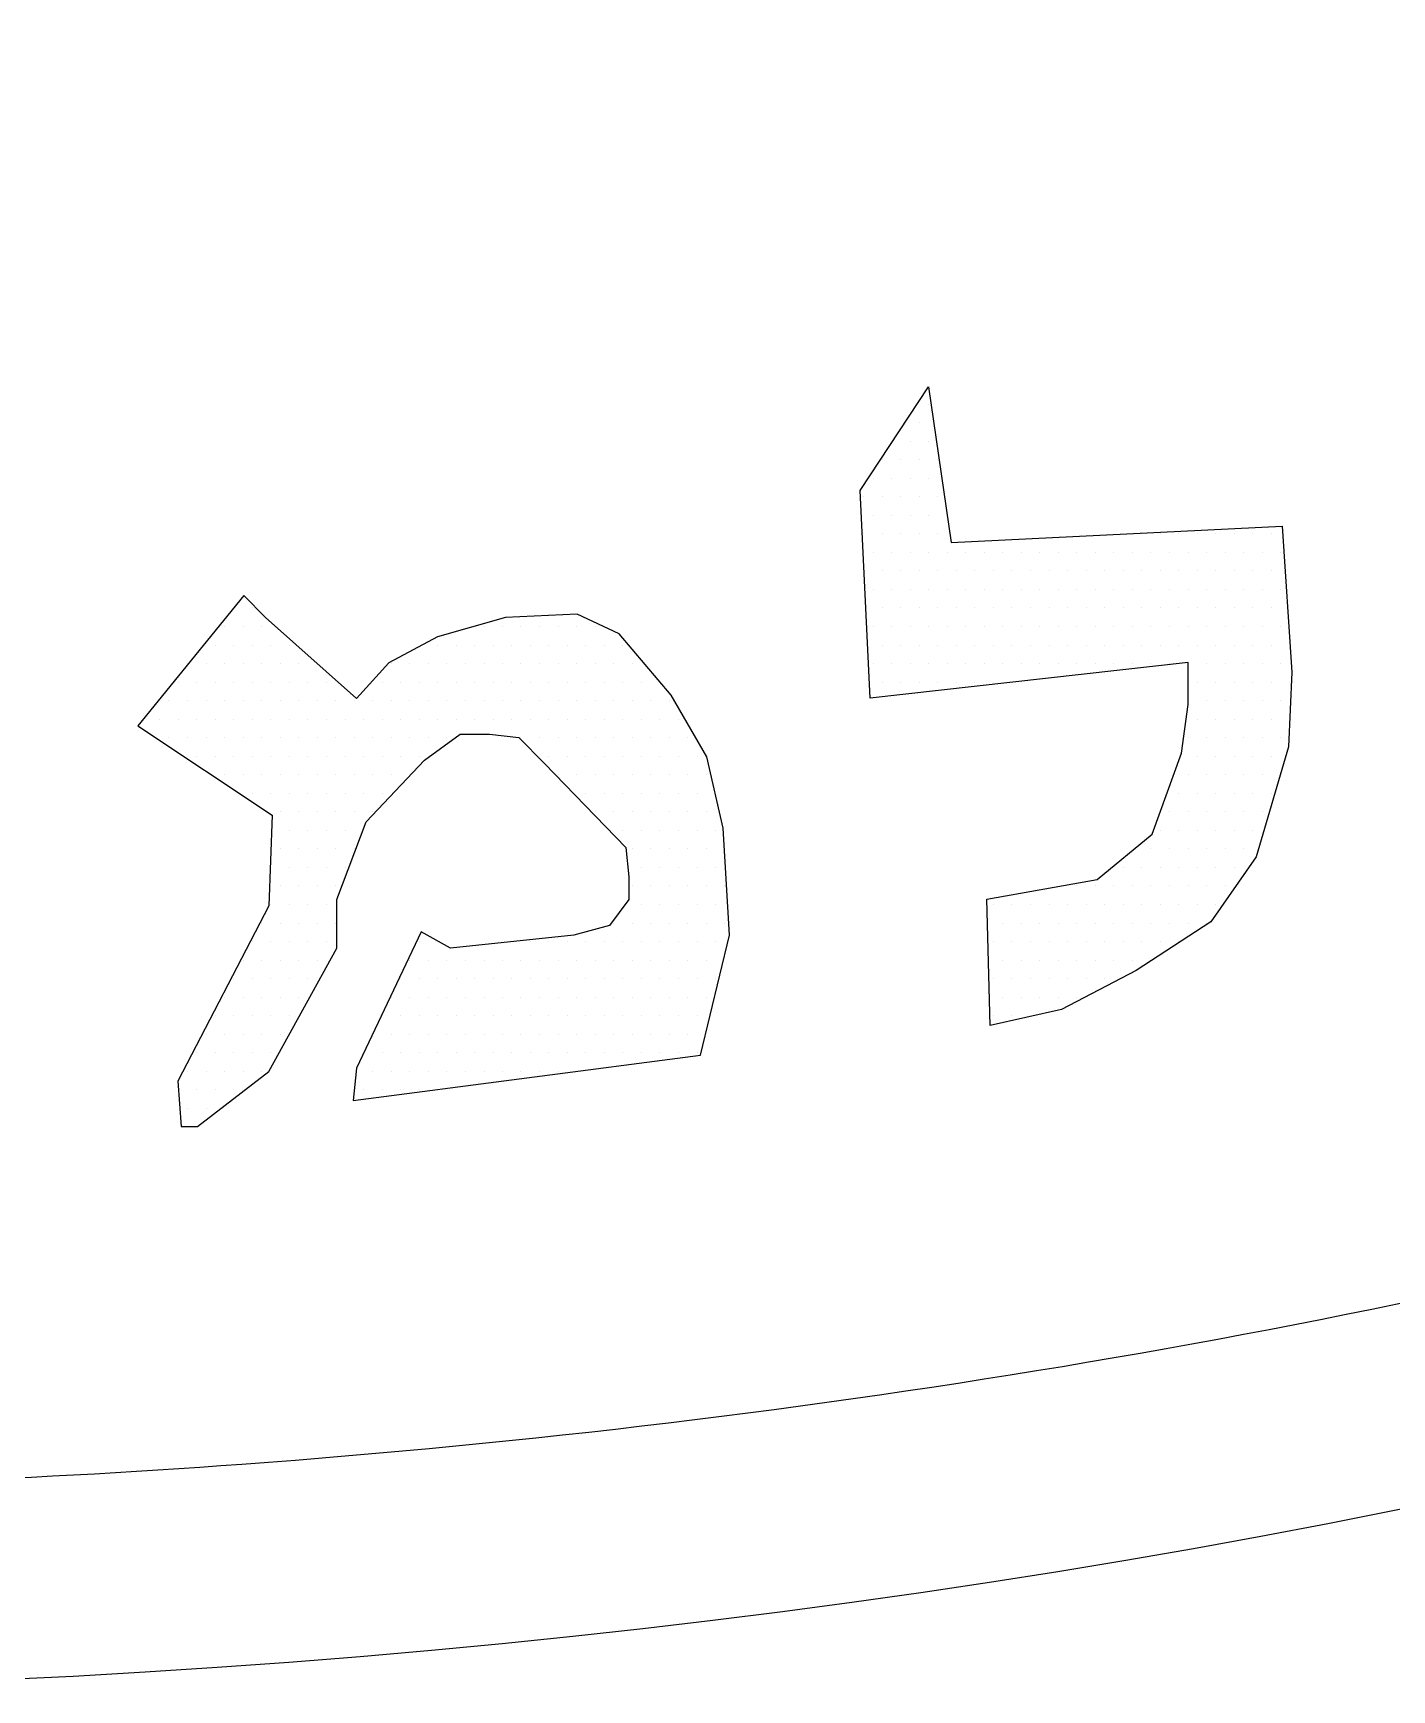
# Model space of a CAD drawing. Extents: x 208781 to 210549, y 749110 to 750610.
# Drawn here: x 209157.4 to 209174.59, y 750460.48 to 750481.44 of the extents above; entities that cross this region are included whole.
import ezdxf

# ---------------------------------------------------------------- set-up
doc = ezdxf.new("R2010")
doc.units = 0
doc.layers.add('_view', color=7, linetype='Continuous')

msp = doc.modelspace()

# ---------------------------------------------------------------- linework, layer by layer
at = {"layer": '_view'}
for p, q in [((209168.732, 750476.742), (209168.732, 750476.742)), ((209168.615, 750476.507), (209168.615, 750476.507)), ((209168.497, 750476.273), (209168.497, 750476.273)), ((209168.732, 750476.273), (209168.732, 750476.273)), ((209168.146, 750476.039), (209168.146, 750476.039)), ((209168.38, 750476.039), (209168.38, 750476.039)), ((209168.615, 750476.039), (209168.615, 750476.039)), ((209168.849, 750476.039), (209168.849, 750476.039)), ((209168.029, 750475.804), (209168.029, 750475.804)), ((209168.263, 750475.804), (209168.263, 750475.804)), ((209168.497, 750475.804), (209168.497, 750475.804)), ((209168.732, 750475.804), (209168.732, 750475.804)), ((209167.911, 750475.57), (209167.911, 750475.57)), ((209168.146, 750475.57), (209168.146, 750475.57)), ((209168.38, 750475.57), (209168.38, 750475.57)), ((209168.615, 750475.57), (209168.615, 750475.57)), ((209168.849, 750475.57), (209168.849, 750475.57)), ((209168.029, 750475.336), (209168.029, 750475.336)), ((209168.263, 750475.336), (209168.263, 750475.336)), ((209168.497, 750475.336), (209168.497, 750475.336)), ((209168.732, 750475.336), (209168.732, 750475.336)), ((209167.911, 750475.101), (209167.911, 750475.101)), ((209168.146, 750475.101), (209168.146, 750475.101)), ((209168.38, 750475.101), (209168.38, 750475.101)), ((209168.615, 750475.101), (209168.615, 750475.101)), ((209168.849, 750475.101), (209168.849, 750475.101)), ((209171.427, 750475.101), (209171.427, 750475.101)), ((209171.661, 750475.101), (209171.661, 750475.101)), ((209171.896, 750475.101), (209171.896, 750475.101)), ((209172.13, 750475.101), (209172.13, 750475.101)), ((209172.365, 750475.101), (209172.365, 750475.101)), ((209172.599, 750475.101), (209172.599, 750475.101)), ((209172.833, 750475.101), (209172.833, 750475.101)), ((209173.068, 750475.101), (209173.068, 750475.101)), ((209168.029, 750474.867), (209168.029, 750474.867)), ((209168.263, 750474.867), (209168.263, 750474.867)), ((209168.497, 750474.867), (209168.497, 750474.867)), ((209168.732, 750474.867), (209168.732, 750474.867)), ((209168.966, 750474.867), (209168.966, 750474.867)), ((209169.2, 750474.867), (209169.2, 750474.867)), ((209169.435, 750474.867), (209169.435, 750474.867)), ((209169.669, 750474.867), (209169.669, 750474.867)), ((209169.904, 750474.867), (209169.904, 750474.867)), ((209170.138, 750474.867), (209170.138, 750474.867)), ((209170.372, 750474.867), (209170.372, 750474.867)), ((209170.607, 750474.867), (209170.607, 750474.867)), ((209170.841, 750474.867), (209170.841, 750474.867)), ((209171.075, 750474.867), (209171.075, 750474.867)), ((209171.31, 750474.867), (209171.31, 750474.867)), ((209171.544, 750474.867), (209171.544, 750474.867)), ((209171.779, 750474.867), (209171.779, 750474.867)), ((209172.013, 750474.867), (209172.013, 750474.867)), ((209172.247, 750474.867), (209172.247, 750474.867)), ((209172.482, 750474.867), (209172.482, 750474.867)), ((209172.716, 750474.867), (209172.716, 750474.867)), ((209172.95, 750474.867), (209172.95, 750474.867)), ((209173.185, 750474.867), (209173.185, 750474.867)), ((209168.146, 750474.632), (209168.146, 750474.632)), ((209168.38, 750474.632), (209168.38, 750474.632)), ((209168.615, 750474.632), (209168.615, 750474.632)), ((209168.849, 750474.632), (209168.849, 750474.632)), ((209169.083, 750474.632), (209169.083, 750474.632)), ((209169.318, 750474.632), (209169.318, 750474.632)), ((209169.552, 750474.632), (209169.552, 750474.632)), ((209169.786, 750474.632), (209169.786, 750474.632)), ((209170.021, 750474.632), (209170.021, 750474.632)), ((209170.255, 750474.632), (209170.255, 750474.632)), ((209170.49, 750474.632), (209170.49, 750474.632)), ((209170.724, 750474.632), (209170.724, 750474.632)), ((209170.958, 750474.632), (209170.958, 750474.632)), ((209171.193, 750474.632), (209171.193, 750474.632)), ((209171.427, 750474.632), (209171.427, 750474.632)), ((209171.661, 750474.632), (209171.661, 750474.632)), ((209171.896, 750474.632), (209171.896, 750474.632)), ((209172.13, 750474.632), (209172.13, 750474.632)), ((209172.365, 750474.632), (209172.365, 750474.632)), ((209172.599, 750474.632), (209172.599, 750474.632)), ((209172.833, 750474.632), (209172.833, 750474.632)), ((209173.068, 750474.632), (209173.068, 750474.632)), ((209168.029, 750474.398), (209168.029, 750474.398)), ((209168.263, 750474.398), (209168.263, 750474.398)), ((209168.497, 750474.398), (209168.497, 750474.398)), ((209168.732, 750474.398), (209168.732, 750474.398)), ((209168.966, 750474.398), (209168.966, 750474.398)), ((209169.2, 750474.398), (209169.2, 750474.398)), ((209169.435, 750474.398), (209169.435, 750474.398)), ((209169.669, 750474.398), (209169.669, 750474.398)), ((209169.904, 750474.398), (209169.904, 750474.398)), ((209170.138, 750474.398), (209170.138, 750474.398)), ((209170.372, 750474.398), (209170.372, 750474.398)), ((209170.607, 750474.398), (209170.607, 750474.398)), ((209170.841, 750474.398), (209170.841, 750474.398)), ((209171.075, 750474.398), (209171.075, 750474.398)), ((209171.31, 750474.398), (209171.31, 750474.398)), ((209171.544, 750474.398), (209171.544, 750474.398)), ((209171.779, 750474.398), (209171.779, 750474.398)), ((209172.013, 750474.398), (209172.013, 750474.398)), ((209172.247, 750474.398), (209172.247, 750474.398)), ((209172.482, 750474.398), (209172.482, 750474.398)), ((209172.716, 750474.398), (209172.716, 750474.398)), ((209172.95, 750474.398), (209172.95, 750474.398)), ((209173.185, 750474.398), (209173.185, 750474.398)), ((209159.943, 750474.164), (209159.943, 750474.164)), ((209160.177, 750474.164), (209160.177, 750474.164)), ((209168.146, 750474.164), (209168.146, 750474.164)), ((209168.38, 750474.164), (209168.38, 750474.164)), ((209168.615, 750474.164), (209168.615, 750474.164)), ((209168.849, 750474.164), (209168.849, 750474.164)), ((209169.083, 750474.164), (209169.083, 750474.164)), ((209169.318, 750474.164), (209169.318, 750474.164)), ((209169.552, 750474.164), (209169.552, 750474.164)), ((209169.786, 750474.164), (209169.786, 750474.164)), ((209170.021, 750474.164), (209170.021, 750474.164)), ((209170.255, 750474.164), (209170.255, 750474.164)), ((209170.49, 750474.164), (209170.49, 750474.164)), ((209170.724, 750474.164), (209170.724, 750474.164)), ((209170.958, 750474.164), (209170.958, 750474.164)), ((209171.193, 750474.164), (209171.193, 750474.164)), ((209171.427, 750474.164), (209171.427, 750474.164)), ((209171.661, 750474.164), (209171.661, 750474.164)), ((209171.896, 750474.164), (209171.896, 750474.164)), ((209172.13, 750474.164), (209172.13, 750474.164)), ((209172.365, 750474.164), (209172.365, 750474.164)), ((209172.599, 750474.164), (209172.599, 750474.164)), ((209172.833, 750474.164), (209172.833, 750474.164)), ((209173.068, 750474.164), (209173.068, 750474.164)), ((209159.825, 750473.929), (209159.825, 750473.929)), ((209160.06, 750473.929), (209160.06, 750473.929)), ((209160.294, 750473.929), (209160.294, 750473.929)), ((209163.107, 750473.929), (209163.107, 750473.929)), ((209163.341, 750473.929), (209163.341, 750473.929)), ((209163.575, 750473.929), (209163.575, 750473.929)), ((209163.81, 750473.929), (209163.81, 750473.929)), ((209164.044, 750473.929), (209164.044, 750473.929)), ((209164.279, 750473.929), (209164.279, 750473.929)), ((209164.513, 750473.929), (209164.513, 750473.929)), ((209168.029, 750473.929), (209168.029, 750473.929)), ((209168.263, 750473.929), (209168.263, 750473.929)), ((209168.497, 750473.929), (209168.497, 750473.929)), ((209168.732, 750473.929), (209168.732, 750473.929)), ((209168.966, 750473.929), (209168.966, 750473.929)), ((209169.2, 750473.929), (209169.2, 750473.929)), ((209169.435, 750473.929), (209169.435, 750473.929)), ((209169.669, 750473.929), (209169.669, 750473.929)), ((209169.904, 750473.929), (209169.904, 750473.929)), ((209170.138, 750473.929), (209170.138, 750473.929)), ((209170.372, 750473.929), (209170.372, 750473.929)), ((209170.607, 750473.929), (209170.607, 750473.929)), ((209170.841, 750473.929), (209170.841, 750473.929)), ((209171.075, 750473.929), (209171.075, 750473.929)), ((209171.31, 750473.929), (209171.31, 750473.929)), ((209171.544, 750473.929), (209171.544, 750473.929)), ((209171.779, 750473.929), (209171.779, 750473.929)), ((209172.013, 750473.929), (209172.013, 750473.929)), ((209172.247, 750473.929), (209172.247, 750473.929)), ((209172.482, 750473.929), (209172.482, 750473.929)), ((209172.716, 750473.929), (209172.716, 750473.929)), ((209172.95, 750473.929), (209172.95, 750473.929)), ((209173.185, 750473.929), (209173.185, 750473.929)), ((209159.708, 750473.695), (209159.708, 750473.695)), ((209159.943, 750473.695), (209159.943, 750473.695)), ((209160.177, 750473.695), (209160.177, 750473.695)), ((209160.411, 750473.695), (209160.411, 750473.695)), ((209160.646, 750473.695), (209160.646, 750473.695)), ((209162.521, 750473.695), (209162.521, 750473.695)), ((209162.755, 750473.695), (209162.755, 750473.695)), ((209162.99, 750473.695), (209162.99, 750473.695)), ((209163.224, 750473.695), (209163.224, 750473.695)), ((209163.458, 750473.695), (209163.458, 750473.695)), ((209163.693, 750473.695), (209163.693, 750473.695)), ((209163.927, 750473.695), (209163.927, 750473.695)), ((209164.161, 750473.695), (209164.161, 750473.695)), ((209164.396, 750473.695), (209164.396, 750473.695)), ((209164.63, 750473.695), (209164.63, 750473.695)), ((209164.865, 750473.695), (209164.865, 750473.695)), ((209168.146, 750473.695), (209168.146, 750473.695)), ((209168.38, 750473.695), (209168.38, 750473.695)), ((209168.615, 750473.695), (209168.615, 750473.695)), ((209168.849, 750473.695), (209168.849, 750473.695)), ((209169.083, 750473.695), (209169.083, 750473.695)), ((209169.318, 750473.695), (209169.318, 750473.695)), ((209169.552, 750473.695), (209169.552, 750473.695)), ((209169.786, 750473.695), (209169.786, 750473.695)), ((209170.021, 750473.695), (209170.021, 750473.695)), ((209170.255, 750473.695), (209170.255, 750473.695)), ((209170.49, 750473.695), (209170.49, 750473.695)), ((209170.724, 750473.695), (209170.724, 750473.695)), ((209170.958, 750473.695), (209170.958, 750473.695)), ((209171.193, 750473.695), (209171.193, 750473.695)), ((209171.427, 750473.695), (209171.427, 750473.695)), ((209171.661, 750473.695), (209171.661, 750473.695)), ((209171.896, 750473.695), (209171.896, 750473.695)), ((209172.13, 750473.695), (209172.13, 750473.695)), ((209172.365, 750473.695), (209172.365, 750473.695)), ((209172.599, 750473.695), (209172.599, 750473.695)), ((209172.833, 750473.695), (209172.833, 750473.695)), ((209173.068, 750473.695), (209173.068, 750473.695)), ((209173.302, 750473.695), (209173.302, 750473.695)), ((209159.591, 750473.461), (209159.591, 750473.461)), ((209159.825, 750473.461), (209159.825, 750473.461)), ((209160.06, 750473.461), (209160.06, 750473.461)), ((209160.294, 750473.461), (209160.294, 750473.461)), ((209160.529, 750473.461), (209160.529, 750473.461)), ((209160.763, 750473.461), (209160.763, 750473.461)), ((209160.997, 750473.461), (209160.997, 750473.461)), ((209161.935, 750473.461), (209161.935, 750473.461)), ((209162.169, 750473.461), (209162.169, 750473.461)), ((209162.404, 750473.461), (209162.404, 750473.461)), ((209162.638, 750473.461), (209162.638, 750473.461)), ((209162.872, 750473.461), (209162.872, 750473.461)), ((209163.107, 750473.461), (209163.107, 750473.461)), ((209163.341, 750473.461), (209163.341, 750473.461)), ((209163.575, 750473.461), (209163.575, 750473.461)), ((209163.81, 750473.461), (209163.81, 750473.461)), ((209164.044, 750473.461), (209164.044, 750473.461)), ((209164.279, 750473.461), (209164.279, 750473.461)), ((209164.513, 750473.461), (209164.513, 750473.461)), ((209164.747, 750473.461), (209164.747, 750473.461)), ((209164.982, 750473.461), (209164.982, 750473.461)), ((209168.029, 750473.461), (209168.029, 750473.461)), ((209168.263, 750473.461), (209168.263, 750473.461)), ((209168.497, 750473.461), (209168.497, 750473.461)), ((209168.732, 750473.461), (209168.732, 750473.461)), ((209168.966, 750473.461), (209168.966, 750473.461)), ((209169.2, 750473.461), (209169.2, 750473.461)), ((209169.435, 750473.461), (209169.435, 750473.461)), ((209169.669, 750473.461), (209169.669, 750473.461)), ((209169.904, 750473.461), (209169.904, 750473.461)), ((209170.138, 750473.461), (209170.138, 750473.461)), ((209170.372, 750473.461), (209170.372, 750473.461)), ((209170.607, 750473.461), (209170.607, 750473.461)), ((209170.841, 750473.461), (209170.841, 750473.461)), ((209171.075, 750473.461), (209171.075, 750473.461)), ((209171.31, 750473.461), (209171.31, 750473.461)), ((209171.544, 750473.461), (209171.544, 750473.461)), ((209171.779, 750473.461), (209171.779, 750473.461)), ((209172.013, 750473.461), (209172.013, 750473.461)), ((209172.247, 750473.461), (209172.247, 750473.461)), ((209172.482, 750473.461), (209172.482, 750473.461)), ((209172.716, 750473.461), (209172.716, 750473.461)), ((209172.95, 750473.461), (209172.95, 750473.461)), ((209173.185, 750473.461), (209173.185, 750473.461)), ((209159.24, 750473.226), (209159.24, 750473.226)), ((209159.474, 750473.226), (209159.474, 750473.226)), ((209159.708, 750473.226), (209159.708, 750473.226)), ((209159.943, 750473.226), (209159.943, 750473.226)), ((209160.177, 750473.226), (209160.177, 750473.226)), ((209160.411, 750473.226), (209160.411, 750473.226)), ((209160.646, 750473.226), (209160.646, 750473.226)), ((209160.88, 750473.226), (209160.88, 750473.226)), ((209161.115, 750473.226), (209161.115, 750473.226)), ((209161.818, 750473.226), (209161.818, 750473.226)), ((209162.052, 750473.226), (209162.052, 750473.226)), ((209162.286, 750473.226), (209162.286, 750473.226)), ((209162.521, 750473.226), (209162.521, 750473.226)), ((209162.755, 750473.226), (209162.755, 750473.226)), ((209162.99, 750473.226), (209162.99, 750473.226)), ((209163.224, 750473.226), (209163.224, 750473.226)), ((209163.458, 750473.226), (209163.458, 750473.226)), ((209163.693, 750473.226), (209163.693, 750473.226)), ((209163.927, 750473.226), (209163.927, 750473.226)), ((209164.161, 750473.226), (209164.161, 750473.226)), ((209164.396, 750473.226), (209164.396, 750473.226)), ((209164.63, 750473.226), (209164.63, 750473.226)), ((209164.865, 750473.226), (209164.865, 750473.226)), ((209165.099, 750473.226), (209165.099, 750473.226)), ((209165.333, 750473.226), (209165.333, 750473.226)), ((209168.146, 750473.226), (209168.146, 750473.226)), ((209168.38, 750473.226), (209168.38, 750473.226)), ((209168.615, 750473.226), (209168.615, 750473.226)), ((209168.849, 750473.226), (209168.849, 750473.226)), ((209169.083, 750473.226), (209169.083, 750473.226)), ((209169.318, 750473.226), (209169.318, 750473.226)), ((209169.552, 750473.226), (209169.552, 750473.226)), ((209169.786, 750473.226), (209169.786, 750473.226)), ((209172.13, 750473.226), (209172.13, 750473.226)), ((209172.365, 750473.226), (209172.365, 750473.226)), ((209172.599, 750473.226), (209172.599, 750473.226)), ((209172.833, 750473.226), (209172.833, 750473.226)), ((209173.068, 750473.226), (209173.068, 750473.226)), ((209173.302, 750473.226), (209173.302, 750473.226)), ((209159.122, 750472.992), (209159.122, 750472.992)), ((209159.357, 750472.992), (209159.357, 750472.992)), ((209159.591, 750472.992), (209159.591, 750472.992)), ((209159.825, 750472.992), (209159.825, 750472.992)), ((209160.06, 750472.992), (209160.06, 750472.992)), ((209160.294, 750472.992), (209160.294, 750472.992)), ((209160.529, 750472.992), (209160.529, 750472.992)), ((209160.763, 750472.992), (209160.763, 750472.992)), ((209160.997, 750472.992), (209160.997, 750472.992)), ((209161.232, 750472.992), (209161.232, 750472.992)), ((209161.466, 750472.992), (209161.466, 750472.992)), ((209161.7, 750472.992), (209161.7, 750472.992)), ((209161.935, 750472.992), (209161.935, 750472.992)), ((209162.169, 750472.992), (209162.169, 750472.992)), ((209162.404, 750472.992), (209162.404, 750472.992)), ((209162.638, 750472.992), (209162.638, 750472.992)), ((209162.872, 750472.992), (209162.872, 750472.992)), ((209163.107, 750472.992), (209163.107, 750472.992)), ((209163.341, 750472.992), (209163.341, 750472.992)), ((209163.575, 750472.992), (209163.575, 750472.992)), ((209163.81, 750472.992), (209163.81, 750472.992)), ((209164.044, 750472.992), (209164.044, 750472.992)), ((209164.279, 750472.992), (209164.279, 750472.992)), ((209164.513, 750472.992), (209164.513, 750472.992)), ((209164.747, 750472.992), (209164.747, 750472.992)), ((209164.982, 750472.992), (209164.982, 750472.992)), ((209165.216, 750472.992), (209165.216, 750472.992)), ((209165.45, 750472.992), (209165.45, 750472.992)), ((209172.013, 750472.992), (209172.013, 750472.992)), ((209172.247, 750472.992), (209172.247, 750472.992)), ((209172.482, 750472.992), (209172.482, 750472.992)), ((209172.716, 750472.992), (209172.716, 750472.992)), ((209172.95, 750472.992), (209172.95, 750472.992)), ((209173.185, 750472.992), (209173.185, 750472.992)), ((209159.005, 750472.757), (209159.005, 750472.757)), ((209159.24, 750472.757), (209159.24, 750472.757)), ((209159.474, 750472.757), (209159.474, 750472.757)), ((209159.708, 750472.757), (209159.708, 750472.757)), ((209159.943, 750472.757), (209159.943, 750472.757)), ((209160.177, 750472.757), (209160.177, 750472.757)), ((209160.411, 750472.757), (209160.411, 750472.757)), ((209160.646, 750472.757), (209160.646, 750472.757)), ((209160.88, 750472.757), (209160.88, 750472.757)), ((209161.115, 750472.757), (209161.115, 750472.757)), ((209161.349, 750472.757), (209161.349, 750472.757)), ((209161.583, 750472.757), (209161.583, 750472.757)), ((209161.818, 750472.757), (209161.818, 750472.757)), ((209162.052, 750472.757), (209162.052, 750472.757)), ((209162.286, 750472.757), (209162.286, 750472.757)), ((209162.521, 750472.757), (209162.521, 750472.757)), ((209162.755, 750472.757), (209162.755, 750472.757)), ((209162.99, 750472.757), (209162.99, 750472.757)), ((209163.224, 750472.757), (209163.224, 750472.757)), ((209163.458, 750472.757), (209163.458, 750472.757)), ((209163.693, 750472.757), (209163.693, 750472.757)), ((209163.927, 750472.757), (209163.927, 750472.757)), ((209164.161, 750472.757), (209164.161, 750472.757)), ((209164.396, 750472.757), (209164.396, 750472.757)), ((209164.63, 750472.757), (209164.63, 750472.757)), ((209164.865, 750472.757), (209164.865, 750472.757)), ((209165.099, 750472.757), (209165.099, 750472.757)), ((209165.333, 750472.757), (209165.333, 750472.757)), ((209165.568, 750472.757), (209165.568, 750472.757)), ((209172.13, 750472.757), (209172.13, 750472.757)), ((209172.365, 750472.757), (209172.365, 750472.757)), ((209172.599, 750472.757), (209172.599, 750472.757)), ((209172.833, 750472.757), (209172.833, 750472.757)), ((209173.068, 750472.757), (209173.068, 750472.757)), ((209159.122, 750472.523), (209159.122, 750472.523)), ((209159.357, 750472.523), (209159.357, 750472.523)), ((209159.591, 750472.523), (209159.591, 750472.523)), ((209159.825, 750472.523), (209159.825, 750472.523)), ((209160.06, 750472.523), (209160.06, 750472.523)), ((209160.294, 750472.523), (209160.294, 750472.523)), ((209160.529, 750472.523), (209160.529, 750472.523)), ((209160.763, 750472.523), (209160.763, 750472.523)), ((209160.997, 750472.523), (209160.997, 750472.523)), ((209161.232, 750472.523), (209161.232, 750472.523)), ((209161.466, 750472.523), (209161.466, 750472.523)), ((209161.7, 750472.523), (209161.7, 750472.523)), ((209161.935, 750472.523), (209161.935, 750472.523)), ((209162.169, 750472.523), (209162.169, 750472.523)), ((209162.404, 750472.523), (209162.404, 750472.523)), ((209162.638, 750472.523), (209162.638, 750472.523)), ((209163.575, 750472.523), (209163.575, 750472.523)), ((209163.81, 750472.523), (209163.81, 750472.523)), ((209164.044, 750472.523), (209164.044, 750472.523)), ((209164.279, 750472.523), (209164.279, 750472.523)), ((209164.513, 750472.523), (209164.513, 750472.523)), ((209164.747, 750472.523), (209164.747, 750472.523)), ((209164.982, 750472.523), (209164.982, 750472.523)), ((209165.216, 750472.523), (209165.216, 750472.523)), ((209165.45, 750472.523), (209165.45, 750472.523)), ((209165.685, 750472.523), (209165.685, 750472.523)), ((209172.013, 750472.523), (209172.013, 750472.523)), ((209172.247, 750472.523), (209172.247, 750472.523)), ((209172.482, 750472.523), (209172.482, 750472.523)), ((209172.716, 750472.523), (209172.716, 750472.523)), ((209172.95, 750472.523), (209172.95, 750472.523)), ((209173.185, 750472.523), (209173.185, 750472.523)), ((209159.474, 750472.289), (209159.474, 750472.289)), ((209159.708, 750472.289), (209159.708, 750472.289)), ((209159.943, 750472.289), (209159.943, 750472.289)), ((209160.177, 750472.289), (209160.177, 750472.289)), ((209160.411, 750472.289), (209160.411, 750472.289)), ((209160.646, 750472.289), (209160.646, 750472.289)), ((209160.88, 750472.289), (209160.88, 750472.289)), ((209161.115, 750472.289), (209161.115, 750472.289)), ((209161.349, 750472.289), (209161.349, 750472.289)), ((209161.583, 750472.289), (209161.583, 750472.289)), ((209161.818, 750472.289), (209161.818, 750472.289)), ((209162.052, 750472.289), (209162.052, 750472.289)), ((209162.286, 750472.289), (209162.286, 750472.289)), ((209163.927, 750472.289), (209163.927, 750472.289)), ((209164.161, 750472.289), (209164.161, 750472.289)), ((209164.396, 750472.289), (209164.396, 750472.289)), ((209164.63, 750472.289), (209164.63, 750472.289)), ((209164.865, 750472.289), (209164.865, 750472.289)), ((209165.099, 750472.289), (209165.099, 750472.289)), ((209165.333, 750472.289), (209165.333, 750472.289)), ((209165.568, 750472.289), (209165.568, 750472.289)), ((209165.802, 750472.289), (209165.802, 750472.289)), ((209172.13, 750472.289), (209172.13, 750472.289)), ((209172.365, 750472.289), (209172.365, 750472.289)), ((209172.599, 750472.289), (209172.599, 750472.289)), ((209172.833, 750472.289), (209172.833, 750472.289)), ((209173.068, 750472.289), (209173.068, 750472.289)), ((209159.825, 750472.054), (209159.825, 750472.054)), ((209160.06, 750472.054), (209160.06, 750472.054)), ((209160.294, 750472.054), (209160.294, 750472.054)), ((209160.529, 750472.054), (209160.529, 750472.054)), ((209160.763, 750472.054), (209160.763, 750472.054)), ((209160.997, 750472.054), (209160.997, 750472.054)), ((209161.232, 750472.054), (209161.232, 750472.054)), ((209161.466, 750472.054), (209161.466, 750472.054)), ((209161.7, 750472.054), (209161.7, 750472.054)), ((209161.935, 750472.054), (209161.935, 750472.054)), ((209162.169, 750472.054), (209162.169, 750472.054)), ((209164.044, 750472.054), (209164.044, 750472.054)), ((209164.279, 750472.054), (209164.279, 750472.054)), ((209164.513, 750472.054), (209164.513, 750472.054)), ((209164.747, 750472.054), (209164.747, 750472.054)), ((209164.982, 750472.054), (209164.982, 750472.054)), ((209165.216, 750472.054), (209165.216, 750472.054)), ((209165.45, 750472.054), (209165.45, 750472.054)), ((209165.685, 750472.054), (209165.685, 750472.054)), ((209165.919, 750472.054), (209165.919, 750472.054)), ((209172.013, 750472.054), (209172.013, 750472.054)), ((209172.247, 750472.054), (209172.247, 750472.054)), ((209172.482, 750472.054), (209172.482, 750472.054)), ((209172.716, 750472.054), (209172.716, 750472.054)), ((209172.95, 750472.054), (209172.95, 750472.054)), ((209160.177, 750471.82), (209160.177, 750471.82)), ((209160.411, 750471.82), (209160.411, 750471.82)), ((209160.646, 750471.82), (209160.646, 750471.82)), ((209160.88, 750471.82), (209160.88, 750471.82)), ((209161.115, 750471.82), (209161.115, 750471.82)), ((209161.349, 750471.82), (209161.349, 750471.82)), ((209161.583, 750471.82), (209161.583, 750471.82)), ((209161.818, 750471.82), (209161.818, 750471.82)), ((209164.396, 750471.82), (209164.396, 750471.82)), ((209164.63, 750471.82), (209164.63, 750471.82)), ((209164.865, 750471.82), (209164.865, 750471.82)), ((209165.099, 750471.82), (209165.099, 750471.82)), ((209165.333, 750471.82), (209165.333, 750471.82)), ((209165.568, 750471.82), (209165.568, 750471.82)), ((209165.802, 750471.82), (209165.802, 750471.82)), ((209171.896, 750471.82), (209171.896, 750471.82)), ((209172.13, 750471.82), (209172.13, 750471.82)), ((209172.365, 750471.82), (209172.365, 750471.82)), ((209172.599, 750471.82), (209172.599, 750471.82)), ((209172.833, 750471.82), (209172.833, 750471.82)), ((209173.068, 750471.82), (209173.068, 750471.82)), ((209160.529, 750471.586), (209160.529, 750471.586)), ((209160.763, 750471.586), (209160.763, 750471.586)), ((209160.997, 750471.586), (209160.997, 750471.586)), ((209161.232, 750471.586), (209161.232, 750471.586)), ((209161.466, 750471.586), (209161.466, 750471.586)), ((209161.7, 750471.586), (209161.7, 750471.586)), ((209164.513, 750471.586), (209164.513, 750471.586)), ((209164.747, 750471.586), (209164.747, 750471.586)), ((209164.982, 750471.586), (209164.982, 750471.586)), ((209165.216, 750471.586), (209165.216, 750471.586)), ((209165.45, 750471.586), (209165.45, 750471.586)), ((209165.685, 750471.586), (209165.685, 750471.586)), ((209165.919, 750471.586), (209165.919, 750471.586)), ((209171.779, 750471.586), (209171.779, 750471.586)), ((209172.013, 750471.586), (209172.013, 750471.586)), ((209172.247, 750471.586), (209172.247, 750471.586)), ((209172.482, 750471.586), (209172.482, 750471.586)), ((209172.716, 750471.586), (209172.716, 750471.586)), ((209172.95, 750471.586), (209172.95, 750471.586)), ((209160.646, 750471.351), (209160.646, 750471.351)), ((209160.88, 750471.351), (209160.88, 750471.351)), ((209161.115, 750471.351), (209161.115, 750471.351)), ((209161.349, 750471.351), (209161.349, 750471.351)), ((209164.865, 750471.351), (209164.865, 750471.351)), ((209165.099, 750471.351), (209165.099, 750471.351)), ((209165.333, 750471.351), (209165.333, 750471.351)), ((209165.568, 750471.351), (209165.568, 750471.351)), ((209165.802, 750471.351), (209165.802, 750471.351)), ((209166.036, 750471.351), (209166.036, 750471.351)), ((209171.661, 750471.351), (209171.661, 750471.351)), ((209171.896, 750471.351), (209171.896, 750471.351)), ((209172.13, 750471.351), (209172.13, 750471.351)), ((209172.365, 750471.351), (209172.365, 750471.351)), ((209172.599, 750471.351), (209172.599, 750471.351)), ((209172.833, 750471.351), (209172.833, 750471.351)), ((209160.529, 750471.117), (209160.529, 750471.117)), ((209160.763, 750471.117), (209160.763, 750471.117)), ((209160.997, 750471.117), (209160.997, 750471.117)), ((209161.232, 750471.117), (209161.232, 750471.117)), ((209161.466, 750471.117), (209161.466, 750471.117)), ((209164.982, 750471.117), (209164.982, 750471.117)), ((209165.216, 750471.117), (209165.216, 750471.117)), ((209165.45, 750471.117), (209165.45, 750471.117)), ((209165.685, 750471.117), (209165.685, 750471.117)), ((209165.919, 750471.117), (209165.919, 750471.117)), ((209171.544, 750471.117), (209171.544, 750471.117)), ((209171.779, 750471.117), (209171.779, 750471.117)), ((209172.013, 750471.117), (209172.013, 750471.117)), ((209172.247, 750471.117), (209172.247, 750471.117)), ((209172.482, 750471.117), (209172.482, 750471.117)), ((209172.716, 750471.117), (209172.716, 750471.117)), ((209160.411, 750470.882), (209160.411, 750470.882)), ((209160.646, 750470.882), (209160.646, 750470.882)), ((209160.88, 750470.882), (209160.88, 750470.882)), ((209161.115, 750470.882), (209161.115, 750470.882)), ((209161.349, 750470.882), (209161.349, 750470.882)), ((209165.099, 750470.882), (209165.099, 750470.882)), ((209165.333, 750470.882), (209165.333, 750470.882)), ((209165.568, 750470.882), (209165.568, 750470.882)), ((209165.802, 750470.882), (209165.802, 750470.882)), ((209166.036, 750470.882), (209166.036, 750470.882)), ((209171.193, 750470.882), (209171.193, 750470.882)), ((209171.427, 750470.882), (209171.427, 750470.882)), ((209171.661, 750470.882), (209171.661, 750470.882)), ((209171.896, 750470.882), (209171.896, 750470.882)), ((209172.13, 750470.882), (209172.13, 750470.882)), ((209172.365, 750470.882), (209172.365, 750470.882)), ((209172.599, 750470.882), (209172.599, 750470.882)), ((209160.529, 750470.648), (209160.529, 750470.648)), ((209160.763, 750470.648), (209160.763, 750470.648)), ((209160.997, 750470.648), (209160.997, 750470.648)), ((209161.232, 750470.648), (209161.232, 750470.648)), ((209164.982, 750470.648), (209164.982, 750470.648)), ((209165.216, 750470.648), (209165.216, 750470.648)), ((209165.45, 750470.648), (209165.45, 750470.648)), ((209165.685, 750470.648), (209165.685, 750470.648)), ((209165.919, 750470.648), (209165.919, 750470.648)), ((209166.154, 750470.648), (209166.154, 750470.648)), ((209170.607, 750470.648), (209170.607, 750470.648)), ((209170.841, 750470.648), (209170.841, 750470.648)), ((209171.075, 750470.648), (209171.075, 750470.648)), ((209171.31, 750470.648), (209171.31, 750470.648)), ((209171.544, 750470.648), (209171.544, 750470.648)), ((209171.779, 750470.648), (209171.779, 750470.648)), ((209172.013, 750470.648), (209172.013, 750470.648)), ((209172.247, 750470.648), (209172.247, 750470.648)), ((209172.482, 750470.648), (209172.482, 750470.648)), ((209160.411, 750470.414), (209160.411, 750470.414)), ((209160.646, 750470.414), (209160.646, 750470.414)), ((209160.88, 750470.414), (209160.88, 750470.414)), ((209161.115, 750470.414), (209161.115, 750470.414)), ((209165.099, 750470.414), (209165.099, 750470.414)), ((209165.333, 750470.414), (209165.333, 750470.414)), ((209165.568, 750470.414), (209165.568, 750470.414)), ((209165.802, 750470.414), (209165.802, 750470.414)), ((209166.036, 750470.414), (209166.036, 750470.414)), ((209169.552, 750470.414), (209169.552, 750470.414)), ((209169.786, 750470.414), (209169.786, 750470.414)), ((209170.021, 750470.414), (209170.021, 750470.414)), ((209170.255, 750470.414), (209170.255, 750470.414)), ((209170.49, 750470.414), (209170.49, 750470.414)), ((209170.724, 750470.414), (209170.724, 750470.414)), ((209170.958, 750470.414), (209170.958, 750470.414)), ((209171.193, 750470.414), (209171.193, 750470.414)), ((209171.427, 750470.414), (209171.427, 750470.414)), ((209171.661, 750470.414), (209171.661, 750470.414)), ((209171.896, 750470.414), (209171.896, 750470.414)), ((209172.13, 750470.414), (209172.13, 750470.414)), ((209172.365, 750470.414), (209172.365, 750470.414)), ((209160.294, 750470.179), (209160.294, 750470.179)), ((209160.529, 750470.179), (209160.529, 750470.179)), ((209160.763, 750470.179), (209160.763, 750470.179)), ((209160.997, 750470.179), (209160.997, 750470.179)), ((209161.232, 750470.179), (209161.232, 750470.179)), ((209164.747, 750470.179), (209164.747, 750470.179)), ((209164.982, 750470.179), (209164.982, 750470.179)), ((209165.216, 750470.179), (209165.216, 750470.179)), ((209165.45, 750470.179), (209165.45, 750470.179)), ((209165.685, 750470.179), (209165.685, 750470.179)), ((209165.919, 750470.179), (209165.919, 750470.179)), ((209166.154, 750470.179), (209166.154, 750470.179)), ((209169.669, 750470.179), (209169.669, 750470.179)), ((209169.904, 750470.179), (209169.904, 750470.179)), ((209170.138, 750470.179), (209170.138, 750470.179)), ((209170.372, 750470.179), (209170.372, 750470.179)), ((209170.607, 750470.179), (209170.607, 750470.179)), ((209170.841, 750470.179), (209170.841, 750470.179)), ((209171.075, 750470.179), (209171.075, 750470.179)), ((209171.31, 750470.179), (209171.31, 750470.179)), ((209171.544, 750470.179), (209171.544, 750470.179)), ((209171.779, 750470.179), (209171.779, 750470.179)), ((209172.013, 750470.179), (209172.013, 750470.179)), ((209172.247, 750470.179), (209172.247, 750470.179)), ((209160.177, 750469.945), (209160.177, 750469.945)), ((209160.411, 750469.945), (209160.411, 750469.945)), ((209160.646, 750469.945), (209160.646, 750469.945)), ((209160.88, 750469.945), (209160.88, 750469.945)), ((209161.115, 750469.945), (209161.115, 750469.945)), ((209162.286, 750469.945), (209162.286, 750469.945)), ((209162.521, 750469.945), (209162.521, 750469.945)), ((209163.693, 750469.945), (209163.693, 750469.945)), ((209163.927, 750469.945), (209163.927, 750469.945)), ((209164.161, 750469.945), (209164.161, 750469.945)), ((209164.396, 750469.945), (209164.396, 750469.945)), ((209164.63, 750469.945), (209164.63, 750469.945)), ((209164.865, 750469.945), (209164.865, 750469.945)), ((209165.099, 750469.945), (209165.099, 750469.945)), ((209165.333, 750469.945), (209165.333, 750469.945)), ((209165.568, 750469.945), (209165.568, 750469.945)), ((209165.802, 750469.945), (209165.802, 750469.945)), ((209166.036, 750469.945), (209166.036, 750469.945)), ((209169.552, 750469.945), (209169.552, 750469.945)), ((209169.786, 750469.945), (209169.786, 750469.945)), ((209170.021, 750469.945), (209170.021, 750469.945)), ((209170.255, 750469.945), (209170.255, 750469.945)), ((209170.49, 750469.945), (209170.49, 750469.945)), ((209170.724, 750469.945), (209170.724, 750469.945)), ((209170.958, 750469.945), (209170.958, 750469.945)), ((209171.193, 750469.945), (209171.193, 750469.945)), ((209171.427, 750469.945), (209171.427, 750469.945)), ((209171.661, 750469.945), (209171.661, 750469.945)), ((209171.896, 750469.945), (209171.896, 750469.945)), ((209160.06, 750469.711), (209160.06, 750469.711)), ((209160.294, 750469.711), (209160.294, 750469.711)), ((209160.529, 750469.711), (209160.529, 750469.711)), ((209160.763, 750469.711), (209160.763, 750469.711)), ((209160.997, 750469.711), (209160.997, 750469.711)), ((209162.169, 750469.711), (209162.169, 750469.711)), ((209162.404, 750469.711), (209162.404, 750469.711)), ((209162.638, 750469.711), (209162.638, 750469.711)), ((209162.872, 750469.711), (209162.872, 750469.711)), ((209163.107, 750469.711), (209163.107, 750469.711)), ((209163.341, 750469.711), (209163.341, 750469.711)), ((209163.575, 750469.711), (209163.575, 750469.711)), ((209163.81, 750469.711), (209163.81, 750469.711)), ((209164.044, 750469.711), (209164.044, 750469.711)), ((209164.279, 750469.711), (209164.279, 750469.711)), ((209164.513, 750469.711), (209164.513, 750469.711)), ((209164.747, 750469.711), (209164.747, 750469.711)), ((209164.982, 750469.711), (209164.982, 750469.711)), ((209165.216, 750469.711), (209165.216, 750469.711)), ((209165.45, 750469.711), (209165.45, 750469.711)), ((209165.685, 750469.711), (209165.685, 750469.711)), ((209165.919, 750469.711), (209165.919, 750469.711)), ((209169.669, 750469.711), (209169.669, 750469.711)), ((209169.904, 750469.711), (209169.904, 750469.711)), ((209170.138, 750469.711), (209170.138, 750469.711)), ((209170.372, 750469.711), (209170.372, 750469.711)), ((209170.607, 750469.711), (209170.607, 750469.711)), ((209170.841, 750469.711), (209170.841, 750469.711)), ((209171.075, 750469.711), (209171.075, 750469.711)), ((209171.31, 750469.711), (209171.31, 750469.711)), ((209171.544, 750469.711), (209171.544, 750469.711)), ((209159.943, 750469.476), (209159.943, 750469.476)), ((209160.177, 750469.476), (209160.177, 750469.476)), ((209160.411, 750469.476), (209160.411, 750469.476)), ((209160.646, 750469.476), (209160.646, 750469.476)), ((209160.88, 750469.476), (209160.88, 750469.476)), ((209162.052, 750469.476), (209162.052, 750469.476)), ((209162.286, 750469.476), (209162.286, 750469.476)), ((209162.521, 750469.476), (209162.521, 750469.476)), ((209162.755, 750469.476), (209162.755, 750469.476)), ((209162.99, 750469.476), (209162.99, 750469.476)), ((209163.224, 750469.476), (209163.224, 750469.476)), ((209163.458, 750469.476), (209163.458, 750469.476)), ((209163.693, 750469.476), (209163.693, 750469.476)), ((209163.927, 750469.476), (209163.927, 750469.476)), ((209164.161, 750469.476), (209164.161, 750469.476)), ((209164.396, 750469.476), (209164.396, 750469.476)), ((209164.63, 750469.476), (209164.63, 750469.476)), ((209164.865, 750469.476), (209164.865, 750469.476)), ((209165.099, 750469.476), (209165.099, 750469.476)), ((209165.333, 750469.476), (209165.333, 750469.476)), ((209165.568, 750469.476), (209165.568, 750469.476)), ((209165.802, 750469.476), (209165.802, 750469.476)), ((209166.036, 750469.476), (209166.036, 750469.476)), ((209169.552, 750469.476), (209169.552, 750469.476)), ((209169.786, 750469.476), (209169.786, 750469.476)), ((209170.021, 750469.476), (209170.021, 750469.476)), ((209170.255, 750469.476), (209170.255, 750469.476)), ((209170.49, 750469.476), (209170.49, 750469.476)), ((209170.724, 750469.476), (209170.724, 750469.476)), ((209170.958, 750469.476), (209170.958, 750469.476)), ((209159.825, 750469.242), (209159.825, 750469.242)), ((209160.06, 750469.242), (209160.06, 750469.242)), ((209160.294, 750469.242), (209160.294, 750469.242)), ((209160.529, 750469.242), (209160.529, 750469.242)), ((209160.763, 750469.242), (209160.763, 750469.242)), ((209161.935, 750469.242), (209161.935, 750469.242)), ((209162.169, 750469.242), (209162.169, 750469.242)), ((209162.404, 750469.242), (209162.404, 750469.242)), ((209162.638, 750469.242), (209162.638, 750469.242)), ((209162.872, 750469.242), (209162.872, 750469.242)), ((209163.107, 750469.242), (209163.107, 750469.242)), ((209163.341, 750469.242), (209163.341, 750469.242)), ((209163.575, 750469.242), (209163.575, 750469.242)), ((209163.81, 750469.242), (209163.81, 750469.242)), ((209164.044, 750469.242), (209164.044, 750469.242)), ((209164.279, 750469.242), (209164.279, 750469.242)), ((209164.513, 750469.242), (209164.513, 750469.242)), ((209164.747, 750469.242), (209164.747, 750469.242)), ((209164.982, 750469.242), (209164.982, 750469.242)), ((209165.216, 750469.242), (209165.216, 750469.242)), ((209165.45, 750469.242), (209165.45, 750469.242)), ((209165.685, 750469.242), (209165.685, 750469.242)), ((209165.919, 750469.242), (209165.919, 750469.242)), ((209169.669, 750469.242), (209169.669, 750469.242)), ((209169.904, 750469.242), (209169.904, 750469.242)), ((209170.138, 750469.242), (209170.138, 750469.242)), ((209170.372, 750469.242), (209170.372, 750469.242)), ((209170.607, 750469.242), (209170.607, 750469.242)), ((209159.708, 750469.007), (209159.708, 750469.007)), ((209159.943, 750469.007), (209159.943, 750469.007)), ((209160.177, 750469.007), (209160.177, 750469.007)), ((209160.411, 750469.007), (209160.411, 750469.007)), ((209160.646, 750469.007), (209160.646, 750469.007)), ((209161.818, 750469.007), (209161.818, 750469.007)), ((209162.052, 750469.007), (209162.052, 750469.007)), ((209162.286, 750469.007), (209162.286, 750469.007)), ((209162.521, 750469.007), (209162.521, 750469.007)), ((209162.755, 750469.007), (209162.755, 750469.007)), ((209162.99, 750469.007), (209162.99, 750469.007)), ((209163.224, 750469.007), (209163.224, 750469.007)), ((209163.458, 750469.007), (209163.458, 750469.007)), ((209163.693, 750469.007), (209163.693, 750469.007)), ((209163.927, 750469.007), (209163.927, 750469.007)), ((209164.161, 750469.007), (209164.161, 750469.007)), ((209164.396, 750469.007), (209164.396, 750469.007)), ((209164.63, 750469.007), (209164.63, 750469.007)), ((209164.865, 750469.007), (209164.865, 750469.007)), ((209165.099, 750469.007), (209165.099, 750469.007)), ((209165.333, 750469.007), (209165.333, 750469.007)), ((209165.568, 750469.007), (209165.568, 750469.007)), ((209165.802, 750469.007), (209165.802, 750469.007)), ((209169.552, 750469.007), (209169.552, 750469.007)), ((209169.786, 750469.007), (209169.786, 750469.007)), ((209170.021, 750469.007), (209170.021, 750469.007)), ((209159.591, 750468.773), (209159.591, 750468.773)), ((209159.825, 750468.773), (209159.825, 750468.773)), ((209160.06, 750468.773), (209160.06, 750468.773)), ((209160.294, 750468.773), (209160.294, 750468.773)), ((209160.529, 750468.773), (209160.529, 750468.773)), ((209161.7, 750468.773), (209161.7, 750468.773)), ((209161.935, 750468.773), (209161.935, 750468.773)), ((209162.169, 750468.773), (209162.169, 750468.773)), ((209162.404, 750468.773), (209162.404, 750468.773)), ((209162.638, 750468.773), (209162.638, 750468.773)), ((209162.872, 750468.773), (209162.872, 750468.773)), ((209163.107, 750468.773), (209163.107, 750468.773)), ((209163.341, 750468.773), (209163.341, 750468.773)), ((209163.575, 750468.773), (209163.575, 750468.773)), ((209163.81, 750468.773), (209163.81, 750468.773)), ((209164.044, 750468.773), (209164.044, 750468.773)), ((209164.279, 750468.773), (209164.279, 750468.773)), ((209164.513, 750468.773), (209164.513, 750468.773)), ((209164.747, 750468.773), (209164.747, 750468.773)), ((209164.982, 750468.773), (209164.982, 750468.773)), ((209165.216, 750468.773), (209165.216, 750468.773)), ((209165.45, 750468.773), (209165.45, 750468.773)), ((209165.685, 750468.773), (209165.685, 750468.773)), ((209159.474, 750468.539), (209159.474, 750468.539)), ((209159.708, 750468.539), (209159.708, 750468.539)), ((209159.943, 750468.539), (209159.943, 750468.539)), ((209160.177, 750468.539), (209160.177, 750468.539)), ((209160.411, 750468.539), (209160.411, 750468.539)), ((209161.818, 750468.539), (209161.818, 750468.539)), ((209162.052, 750468.539), (209162.052, 750468.539)), ((209162.286, 750468.539), (209162.286, 750468.539)), ((209162.521, 750468.539), (209162.521, 750468.539)), ((209162.755, 750468.539), (209162.755, 750468.539)), ((209162.99, 750468.539), (209162.99, 750468.539)), ((209163.224, 750468.539), (209163.224, 750468.539)), ((209163.458, 750468.539), (209163.458, 750468.539)), ((209163.693, 750468.539), (209163.693, 750468.539)), ((209163.927, 750468.539), (209163.927, 750468.539)), ((209164.161, 750468.539), (209164.161, 750468.539)), ((209164.396, 750468.539), (209164.396, 750468.539)), ((209164.63, 750468.539), (209164.63, 750468.539)), ((209164.865, 750468.539), (209164.865, 750468.539)), ((209165.099, 750468.539), (209165.099, 750468.539)), ((209165.333, 750468.539), (209165.333, 750468.539)), ((209165.568, 750468.539), (209165.568, 750468.539)), ((209165.802, 750468.539), (209165.802, 750468.539)), ((209159.357, 750468.304), (209159.357, 750468.304)), ((209159.591, 750468.304), (209159.591, 750468.304)), ((209159.825, 750468.304), (209159.825, 750468.304)), ((209160.06, 750468.304), (209160.06, 750468.304)), ((209160.294, 750468.304), (209160.294, 750468.304)), ((209161.7, 750468.304), (209161.7, 750468.304)), ((209161.935, 750468.304), (209161.935, 750468.304)), ((209162.169, 750468.304), (209162.169, 750468.304)), ((209162.404, 750468.304), (209162.404, 750468.304)), ((209162.638, 750468.304), (209162.638, 750468.304)), ((209162.872, 750468.304), (209162.872, 750468.304)), ((209163.107, 750468.304), (209163.107, 750468.304)), ((209163.341, 750468.304), (209163.341, 750468.304)), ((209163.575, 750468.304), (209163.575, 750468.304)), ((209163.81, 750468.304), (209163.81, 750468.304)), ((209164.044, 750468.304), (209164.044, 750468.304)), ((209164.279, 750468.304), (209164.279, 750468.304)), ((209159.474, 750468.07), (209159.474, 750468.07)), ((209159.708, 750468.07), (209159.708, 750468.07)), ((209159.943, 750468.07), (209159.943, 750468.07)), ((209161.583, 750468.07), (209161.583, 750468.07)), ((209161.818, 750468.07), (209161.818, 750468.07)), ((209162.052, 750468.07), (209162.052, 750468.07)), ((209162.286, 750468.07), (209162.286, 750468.07)), ((209159.357, 750467.836), (209159.357, 750467.836)), ((209159.591, 750467.836), (209159.591, 750467.836))]:
    msp.add_line(p, q, dxfattribs=at)
msp.add_lwpolyline([(209167.99, 750473.024), (209167.867, 750475.648), (209168.729, 750476.96), (209169.016, 750474.992), (209173.203, 750475.197), (209173.326, 750473.352), (209173.285, 750472.409), (209172.875, 750471.015), (209172.3, 750470.195), (209171.356, 750469.58), (209170.412, 750469.087), (209169.509, 750468.882), (209169.468, 750470.482), (209170.863, 750470.728), (209171.561, 750471.302), (209171.931, 750472.327), (209172.013, 750472.942), (209172.013, 750473.475)], close=True, dxfattribs=at)
msp.add_lwpolyline([(209162.314, 750470.067), (209161.493, 750468.344), (209161.452, 750467.934), (209165.844, 750468.508), (209166.214, 750470.026), (209166.132, 750471.379), (209165.926, 750472.281), (209165.475, 750473.06), (209164.818, 750473.839), (209164.285, 750474.085), (209163.381, 750474.044), (209162.519, 750473.798), (209161.904, 750473.47), (209161.493, 750473.019), (209160.344, 750474.044), (209160.069, 750474.324), (209158.726, 750472.675), (209160.426, 750471.543), (209160.385, 750470.395), (209159.236, 750468.18), (209159.277, 750467.606), (209159.482, 750467.606), (209160.385, 750468.303), (209161.247, 750469.862), (209161.247, 750470.477), (209161.616, 750471.461), (209162.355, 750472.24), (209162.807, 750472.568), (209163.176, 750472.568), (209163.546, 750472.527), (209163.874, 750472.199), (209164.9, 750471.133), (209164.941, 750470.764), (209164.941, 750470.477), (209164.695, 750470.149), (209164.243, 750470.026), (209162.684, 750469.862), (209162.314, 750470.067)], dxfattribs=at)
msp.add_ellipse((209151.427, 750503.621), major_axis=(-72.325, 0), ratio=0.596491, dxfattribs=at)
msp.add_open_spline([(209081.64, 750503.621), (209081.64, 750500.487), (209082.274, 750497.349), (209084.829, 750491.17), (209086.754, 750488.131), (209091.85, 750482.343), (209095.021, 750479.598), (209102.441, 750474.608), (209106.688, 750472.363), (209116.004, 750468.533), (209121.071, 750466.948), (209131.718, 750464.545), (209137.296, 750463.728), (209148.627, 750462.914), (209154.378, 750462.917), (209167.284, 750463.861), (209174.38, 750465.064), (209187.585, 750468.687), (209193.691, 750471.108), (209204.309, 750476.895), (209208.817, 750480.26), (209215.209, 750486.9), (209217.415, 750490.084), (209220.383, 750496.58), (209221.15, 750499.89), (209221.271, 750506.505), (209220.626, 750509.818), (209217.902, 750516.335), (209215.819, 750519.538), (209210.272, 750525.603), (209206.808, 750528.462), (209198.71, 750533.599), (209194.078, 750535.877), (209183.955, 750539.671), (209178.465, 750541.187), (209167.001, 750543.346), (209161.028, 750543.989), (209148.997, 750544.353), (209142.942, 750544.074), (209131.157, 750542.616), (209125.429, 750541.436), (209114.685, 750538.264), (209109.671, 750536.271), (209100.696, 750531.623), (209096.736, 750528.97), (209090.127, 750523.217), (209087.48, 750520.12), (209083.622, 750513.727), (209082.408, 750510.437), (209081.729, 750505.965), (209081.64, 750504.793), (209081.64, 750503.621)], degree=3, knots=[0, 0, 0, 0, 0.241824, 0.241824, 0.483649, 0.483649, 0.725473, 0.725473, 0.967297, 0.967297, 1.209121, 1.209121, 1.450946, 1.450946, 1.69277, 1.69277, 2.001959, 2.001959, 2.311147, 2.311147, 2.620336, 2.620336, 2.875511, 2.875511, 3.130686, 3.130686, 3.385861, 3.385861, 3.641036, 3.641036, 3.896211, 3.896211, 4.151386, 4.151386, 4.406561, 4.406561, 4.661736, 4.661736, 4.916911, 4.916911, 5.172086, 5.172086, 5.427261, 5.427261, 5.682436, 5.682436, 5.937611, 5.937611, 6.192786, 6.192786, 6.283185, 6.283185, 6.283185, 6.283185], dxfattribs=at)

doc.saveas('drawing.dxf')
